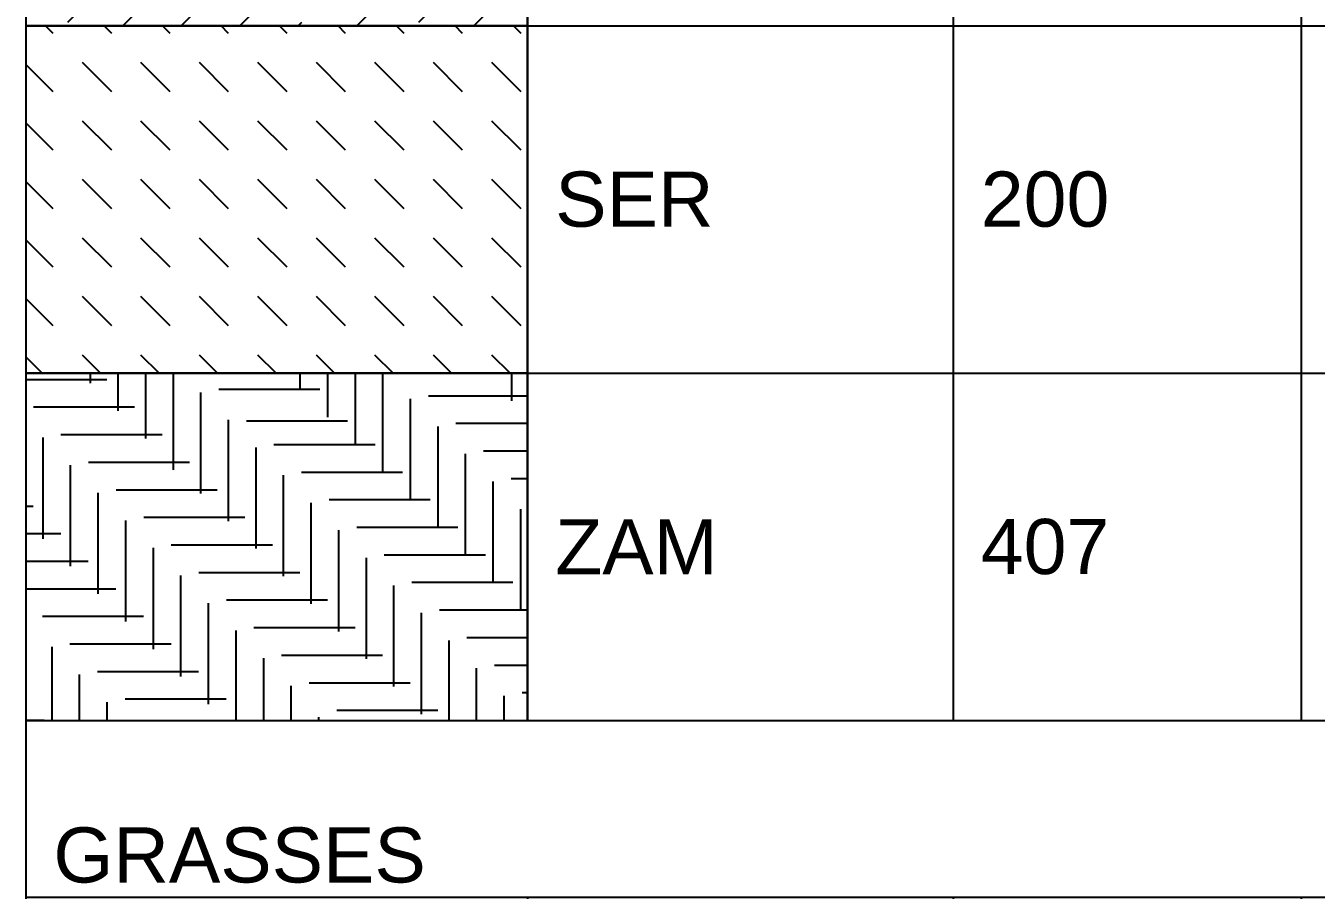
# Model space of a CAD drawing. Header units: feet. Extents: x 919634 to 928945, y 707022 to 708026.
# Drawn here: x 919633.8 to 919680.6, y 707199.1 to 707230.45 of the extents above; entities that cross this region are included whole.
import ezdxf

# ---------------------------------------------------------------- set-up
doc = ezdxf.new("R2010")
doc.units = ezdxf.units.FT
doc.header["$LTSCALE"] = 20
doc.header["$MEASUREMENT"] = 0
doc.layers.add('L-SCHD-TEXT-035M', color=7, linetype='Continuous')
doc.layers.add('LP-PATT-SHAR', color=4, linetype='Continuous')
doc.styles.add('SCHEDULE HEADER', font='arial.ttf')
doc.styles.add('SCHEDULE TEXT', font='arial.ttf')
doc.styles.add('SCHEDULE TITLE', font='arial.ttf')

# ---------------------------------------------------------------- blocks, each defined once
blk = doc.blocks.new('*T205')
at = {"layer": 'L-SCHD-TEXT-035M', "color": 0, "linetype": 'ByBlock', "lineweight": -2, "transparency": 16777216}
for p, q in [((0, 0), (178.8357435197817, 0)), ((0, 0), (0, -631.5378808549345)), ((178.8357435197817, 0), (178.8357435197817, -631.5378808549345)), ((0, -7.2), (178.8357435197817, -7.2)), ((18.2, -7.2), (18.2, -13.72432924056389)), ((33.63656207366985, -7.2), (33.63656207366985, -13.72432924056389)), ((46.25593451568895, -7.2), (46.25593451568895, -13.72432924056389)), ((131.6774897680764, -7.2), (131.6774897680764, -13.72432924056389)), ((145.4019099590723, -7.2), (145.4019099590723, -13.72432924056389)), ((0, -13.72432924056389), (178.8357435197817, -13.72432924056389)), ((0, -20.12587539790814), (178.8357435197817, -20.12587539790814)), ((18.2, -20.12587539790814), (18.2, -214.2258753979081)), ((33.63656207366985, -20.12587539790814), (33.63656207366985, -214.2258753979081)), ((46.25593451568895, -20.12587539790814), (46.25593451568895, -214.2258753979081)), ((131.6774897680764, -20.12587539790814), (131.6774897680764, -214.2258753979081)), ((145.4019099590723, -20.12587539790814), (145.4019099590723, -214.2258753979081)), ((0, -39.02587539790814), (178.8357435197817, -39.02587539790814)), ((0, -56.62587539790814), (178.8357435197817, -56.62587539790814)), ((0, -74.22587539790814), (178.8357435197817, -74.22587539790814)), ((0, -93.12587539790815), (178.8357435197817, -93.12587539790815)), ((0, -109.2258753979081), (178.8357435197817, -109.2258753979081)), ((0, -125.3258753979081), (178.8357435197817, -125.3258753979081)), ((0, -144.2258753979081), (178.8357435197817, -144.2258753979081)), ((0, -160.3258753979081), (178.8357435197817, -160.3258753979081)), ((0, -179.2258753979081), (178.8357435197817, -179.2258753979081)), ((0, -195.3258753979081), (178.8357435197817, -195.3258753979081)), ((0, -214.2258753979081), (178.8357435197817, -214.2258753979081)), ((0, -220.6274215552524), (178.8357435197817, -220.6274215552524)), ((18.2, -220.6274215552524), (18.2, -271.9274215552524)), ((33.63656207366985, -220.6274215552524), (33.63656207366985, -271.9274215552524)), ((46.25593451568895, -220.6274215552524), (46.25593451568895, -271.9274215552524)), ((131.6774897680764, -220.6274215552524), (131.6774897680764, -271.9274215552524)), ((145.4019099590723, -220.6274215552524), (145.4019099590723, -271.9274215552524)), ((0, -238.2274215552524), (178.8357435197817, -238.2274215552524)), ((0, -255.8274215552524), (178.8357435197817, -255.8274215552524)), ((0, -271.9274215552524), (178.8357435197817, -271.9274215552524)), ((0, -278.3289677125966), (178.8357435197817, -278.3289677125966)), ((18.2, -278.3289677125966), (18.2, -316.1289677125967)), ((33.63656207366985, -278.3289677125966), (33.63656207366985, -316.1289677125967)), ((46.25593451568895, -278.3289677125966), (46.25593451568895, -316.1289677125967)), ((131.6774897680764, -278.3289677125966), (131.6774897680764, -316.1289677125967)), ((145.4019099590723, -278.3289677125966), (145.4019099590723, -316.1289677125967)), ((0, -290.9289677125967), (178.8357435197817, -290.9289677125967)), ((0, -303.5289677125967), (178.8357435197817, -303.5289677125967)), ((0, -316.1289677125967), (178.8357435197817, -316.1289677125967)), ((0, -322.5305138699409), (178.8357435197817, -322.5305138699409)), ((18.2, -322.5305138699409), (18.2, -448.5305138699412)), ((33.63656207366985, -322.5305138699409), (33.63656207366985, -448.5305138699412)), ((46.25593451568895, -322.5305138699409), (46.25593451568895, -448.5305138699412)), ((131.6774897680764, -322.5305138699409), (131.6774897680764, -448.5305138699412)), ((145.4019099590723, -322.5305138699409), (145.4019099590723, -448.5305138699412)), ((0, -335.130513869941), (178.8357435197817, -335.130513869941)), ((0, -347.730513869941), (178.8357435197817, -347.730513869941)), ((0, -360.330513869941), (178.8357435197817, -360.330513869941)), ((0, -372.930513869941), (178.8357435197817, -372.930513869941)), ((0, -385.530513869941), (178.8357435197817, -385.530513869941)), ((0, -398.1305138699411), (178.8357435197817, -398.1305138699411)), ((0, -410.7305138699411), (178.8357435197817, -410.7305138699411)), ((0, -423.3305138699411), (178.8357435197817, -423.3305138699411)), ((0, -435.9305138699411), (178.8357435197817, -435.9305138699411)), ((0, -448.5305138699412), (178.8357435197817, -448.5305138699412)), ((0, -454.9320600272854), (178.8357435197817, -454.9320600272854)), ((18.2, -454.9320600272854), (18.2, -505.3320600272855)), ((33.63656207366985, -454.9320600272854), (33.63656207366985, -505.3320600272855)), ((46.25593451568895, -454.9320600272854), (46.25593451568895, -505.3320600272855)), ((131.6774897680764, -454.9320600272854), (131.6774897680764, -505.3320600272855)), ((145.4019099590723, -454.9320600272854), (145.4019099590723, -505.3320600272855)), ((0, -467.5320600272854), (178.8357435197817, -467.5320600272854)), ((0, -480.1320600272854), (178.8357435197817, -480.1320600272854)), ((0, -492.7320600272855), (178.8357435197817, -492.7320600272855)), ((0, -505.3320600272855), (178.8357435197817, -505.3320600272855)), ((0, -511.73497044111), (178.8357435197817, -511.73497044111)), ((18.2, -511.73497044111), (18.2, -599.9349704411101)), ((33.63656207366985, -511.73497044111), (33.63656207366985, -599.9349704411101)), ((46.25593451568895, -511.73497044111), (46.25593451568895, -599.9349704411101)), ((131.6774897680764, -511.73497044111), (131.6774897680764, -599.9349704411101)), ((145.4019099590723, -511.73497044111), (145.4019099590723, -599.9349704411101)), ((0, -524.3349704411099), (178.8357435197817, -524.3349704411099)), ((0, -536.93497044111), (178.8357435197817, -536.93497044111)), ((0, -549.53497044111), (178.8357435197817, -549.53497044111)), ((0, -562.13497044111), (178.8357435197817, -562.13497044111)), ((0, -574.73497044111), (178.8357435197817, -574.73497044111)), ((0, -587.33497044111), (178.8357435197817, -587.33497044111)), ((0, -599.9349704411101), (178.8357435197817, -599.9349704411101)), ((0, -606.3378808549345), (178.8357435197817, -606.3378808549345)), ((18.2, -606.3378808549345), (18.2, -631.5378808549345)), ((33.63656207366985, -606.3378808549345), (33.63656207366985, -631.5378808549345)), ((46.25593451568895, -606.3378808549345), (46.25593451568895, -631.5378808549345)), ((131.6774897680764, -606.3378808549345), (131.6774897680764, -631.5378808549345)), ((145.4019099590723, -606.3378808549345), (145.4019099590723, -631.5378808549345)), ((0, -618.9378808549345), (178.8357435197817, -618.9378808549345)), ((0, -631.5378808549345), (178.8357435197817, -631.5378808549345))]:
    blk.add_line(p, q, dxfattribs=at)
at = {"layer": 'L-SCHD-TEXT-035M', "color": 0, "transparency": 16777216, "char_height": 2}
for s, insert, width, attachment_point, style in [('^JQTY', (34.63656207366985, -13.22432924056389), 10.6193724420191, 7, 'SCHEDULE HEADER'), ('^JSYMBOL', (1, -13.22432924056389), 16.2, 7, 'SCHEDULE HEADER'), ('^JCODE', (19.2, -13.22432924056389), 13.43656207366985, 7, 'SCHEDULE HEADER'), ('^JBOTANICAL / COMMON NAME', (47.25593451568893, -13.22432924056389), 83.42155525238745, 7, 'SCHEDULE HEADER'), ('^JNATIVE', (132.6774897680764, -13.22432924056389), 11.72442019099591, 7, 'SCHEDULE HEADER'), ('^JDROUGHT TOLERANT', (146.4019099590723, -13.22432924056389), 31.43383356070942, 7, 'SCHEDULE HEADER'), ('^JTREES', (1, -19.62587539790814), 176.8357435197817, 7, 'SCHEDULE HEADER'), ('Bursera simaruba / Gumbo Limbo^JMin. 12` Ht. x 5` Spr. 2" Cal., 6\' c.t., Single Straight Trunk, Full Canopy (CATEGORY 1 TREE)', (47.25593451568894, -29.57587539790814), 83.42155525238745, 4, 'SCHEDULE TEXT'), ('30', (34.63656207366985, -29.57587539790814), 10.6193724420191, 4, 'SCHEDULE TEXT'), ('BU', (19.2, -29.57587539790814), 13.43656207366985, 4, 'SCHEDULE TEXT'), ('Yes', (132.6774897680764, -29.57587539790814), 11.72442019099591, 4, 'SCHEDULE TEXT'), ('Yes', (146.4019099590723, -29.57587539790814), 31.43383356070942, 4, 'SCHEDULE TEXT'), ('Clusia rosea / Pitch Apple^JMin. 10` Ht. x 4` Spr. 2" Cal. 5\' c.t. Single Straight Trunk, Full Canopy (CATEGORY 2 TREE)', (47.25593451568894, -47.82587539790813), 83.42155525238745, 4, 'SCHEDULE TEXT'), ('CR', (19.2, -47.82587539790813), 13.43656207366985, 4, 'SCHEDULE TEXT'), ('13', (34.63656207366985, -47.82587539790813), 10.6193724420191, 4, 'SCHEDULE TEXT'), ('Yes', (132.6774897680764, -47.82587539790813), 11.72442019099591, 4, 'SCHEDULE TEXT'), ('Yes', (146.4019099590723, -47.82587539790813), 31.43383356070942, 4, 'SCHEDULE TEXT'), ('Coccoloba diversifolia / Pigeon Plum^JMin. 10` Ht. x 4` Spr., 2" Cal., 5\' c.t., Single Straight Trunk, Full Canopy (CATEGORY 2 TREE)', (47.25593451568894, -65.42587539790814), 83.42155525238745, 4, 'SCHEDULE TEXT'), ('CO', (19.2, -65.42587539790814), 13.43656207366985, 4, 'SCHEDULE TEXT'), ('10', (34.63656207366985, -65.42587539790814), 10.6193724420191, 4, 'SCHEDULE TEXT'), ('Yes', (132.6774897680764, -65.42587539790814), 11.72442019099591, 4, 'SCHEDULE TEXT'), ('Yes', (146.4019099590723, -65.42587539790814), 31.43383356070942, 4, 'SCHEDULE TEXT'), ('Conocarpus erectus / Green Buttonwood^JMin. 12` Ht. x 5` Spr., 2.5" Cal., 6\' c.t., Single Straight Trunk, Full Canopy (CATEGORY 1 TREE)', (47.25593451568894, -83.67587539790814), 83.42155525238745, 4, 'SCHEDULE TEXT'), ('CE', (19.2, -83.67587539790814), 13.43656207366985, 4, 'SCHEDULE TEXT'), ('41', (34.63656207366985, -83.67587539790814), 10.6193724420191, 4, 'SCHEDULE TEXT'), ('Yes', (132.6774897680764, -83.67587539790814), 11.72442019099591, 4, 'SCHEDULE TEXT'), ('Yes', (146.4019099590723, -83.67587539790814), 31.43383356070942, 4, 'SCHEDULE TEXT'), ('Conocarpus erectus sericeus / Silver Buttonwood^JMin. 10` Ht. x 4` Spr., 1.5" Cal., 5\' c.t., Single Straight Trunk, Full Canopy (CATEGORY 3 TREE)', (47.25593451568894, -101.1758753979081), 83.42155525238745, 4, 'SCHEDULE TEXT'), ('CS', (19.2, -101.1758753979081), 13.43656207366985, 4, 'SCHEDULE TEXT'), ('40', (34.63656207366985, -101.1758753979081), 10.6193724420191, 4, 'SCHEDULE TEXT'), ('Yes', (132.6774897680764, -101.1758753979081), 11.72442019099591, 4, 'SCHEDULE TEXT'), ('Yes', (146.4019099590723, -101.1758753979081), 31.43383356070942, 4, 'SCHEDULE TEXT'), ('Cordia sebestena / Orange Geiger Tree^JMin. 10` Ht. x 4` Spr. 2" Cal. Min. 5\' c.t., Single Straight Trunk, Full Canopy (CATEGORY 2 TREE)', (47.25593451568894, -117.2758753979081), 83.42155525238745, 4, 'SCHEDULE TEXT'), ('CG', (19.2, -117.2758753979081), 13.43656207366985, 4, 'SCHEDULE TEXT'), ('10', (34.63656207366985, -117.2758753979081), 10.6193724420191, 4, 'SCHEDULE TEXT'), ('Yes', (132.6774897680764, -117.2758753979081), 11.72442019099591, 4, 'SCHEDULE TEXT'), ('Yes', (146.4019099590723, -117.2758753979081), 31.43383356070942, 4, 'SCHEDULE TEXT'), ('Delonix regia / Royal Poinciana^JMin. 18` Ht. x 10` Spr., 6" Cal., Single Straight leader, Full Canopy (CATEGORY 1 TREE)', (47.25593451568894, -134.7758753979081), 83.42155525238745, 4, 'SCHEDULE TEXT'), ('DR', (19.2, -134.7758753979081), 13.43656207366985, 4, 'SCHEDULE TEXT'), ('7', (34.63656207366985, -134.7758753979081), 10.6193724420191, 4, 'SCHEDULE TEXT'), ('No', (132.6774897680764, -134.7758753979081), 11.72442019099591, 4, 'SCHEDULE TEXT'), ('Yes', (146.4019099590723, -134.7758753979081), 31.43383356070942, 4, 'SCHEDULE TEXT'), ('Elaeocarpus decipiens / Japanese Blueberry Tree^JMin. 10` Ht. x 4` Spr., 2" cal., 5` c.t., Full dense canopy (CATEGORY 2 TREE)', (47.25593451568894, -152.2758753979081), 83.42155525238745, 4, 'SCHEDULE TEXT'), ('ED', (19.2, -152.2758753979081), 13.43656207366985, 4, 'SCHEDULE TEXT'), ('23', (34.63656207366985, -152.2758753979081), 10.6193724420191, 4, 'SCHEDULE TEXT'), ('No', (132.6774897680764, -152.2758753979081), 11.72442019099591, 4, 'SCHEDULE TEXT'), ('Yes', (146.4019099590723, -152.2758753979081), 31.43383356070942, 4, 'SCHEDULE TEXT'), ('Lagerstroemia speciosa / Queen\'s Crape Myrtle^JMin. 12\' ht., 5\' spr., 2" cal. 6\' c.t., full canopy (CATEGORY 1 TREE)', (47.25593451568894, -169.7758753979081), 83.42155525238745, 4, 'SCHEDULE TEXT'), ('LS', (19.2, -169.7758753979081), 13.43656207366985, 4, 'SCHEDULE TEXT'), ('26', (34.63656207366985, -169.7758753979081), 10.6193724420191, 4, 'SCHEDULE TEXT'), ('No', (132.6774897680764, -169.7758753979081), 11.72442019099591, 4, 'SCHEDULE TEXT'), ('Yes', (146.4019099590723, -169.7758753979081), 31.43383356070942, 4, 'SCHEDULE TEXT'), ('Ligustrum japonicum / Japanese Privet^JMin. 8` Ht. x 4` Spr. 1.5" Cal., Multi-Trunk, Full Canopy (CATEGORY 3 TREE)', (47.25593451568894, -187.2758753979081), 83.42155525238745, 4, 'SCHEDULE TEXT'), ('LJ', (19.2, -187.2758753979081), 13.43656207366985, 4, 'SCHEDULE TEXT'), ('16', (34.63656207366985, -187.2758753979081), 10.6193724420191, 4, 'SCHEDULE TEXT'), ('No', (132.6774897680764, -187.2758753979081), 11.72442019099591, 4, 'SCHEDULE TEXT'), ('Yes', (146.4019099590723, -187.2758753979081), 31.43383356070942, 4, 'SCHEDULE TEXT'), ("Quercus virginiana / Live Oak^JMin. 12` Ht. x 5` Spr., 2` Cal., 6' c.t., Straight trunk, Full Canopy (CATEGORY 1 TREE)", (47.25593451568894, -204.7758753979081), 83.42155525238745, 4, 'SCHEDULE TEXT'), ('QV', (19.2, -204.7758753979081), 13.43656207366985, 4, 'SCHEDULE TEXT'), ('56', (34.63656207366985, -204.7758753979081), 10.6193724420191, 4, 'SCHEDULE TEXT'), ('Yes', (132.6774897680764, -204.7758753979081), 11.72442019099591, 4, 'SCHEDULE TEXT'), ('Yes', (146.4019099590723, -204.7758753979081), 31.43383356070942, 4, 'SCHEDULE TEXT'), ('^JPALM TREES', (1, -220.1274215552524), 176.8357435197817, 7, 'SCHEDULE HEADER'), ('Ptychosperma elegans / Alexander palm^J10` Ct, Full canopy, single straight trunk, matched (CATEGORY 4 TREE)', (47.25593451568894, -229.4274215552524), 83.42155525238745, 4, 'SCHEDULE TEXT'), ('PE', (19.2, -229.4274215552524), 13.43656207366985, 4, 'SCHEDULE TEXT'), ('12', (34.63656207366985, -229.4274215552524), 10.6193724420191, 4, 'SCHEDULE TEXT'), ('No', (132.6774897680764, -229.4274215552524), 11.72442019099591, 4, 'SCHEDULE TEXT'), ('Yes', (146.4019099590723, -229.4274215552524), 31.43383356070942, 4, 'SCHEDULE TEXT'), ('Roystonea elata / Florida Royal Palm^JMin. 8` GW, 16` OA Ht., Heavy Straight Trunk, No Scars, Full Crown (CATEGORY 4 TREE)', (47.25593451568894, -247.0274215552524), 83.42155525238745, 4, 'SCHEDULE TEXT'), ('RE', (19.2, -247.0274215552524), 13.43656207366985, 4, 'SCHEDULE TEXT'), ('13', (34.63656207366985, -247.0274215552524), 10.6193724420191, 4, 'SCHEDULE TEXT'), ('Yes', (132.6774897680764, -247.0274215552524), 11.72442019099591, 4, 'SCHEDULE TEXT'), ('Yes', (146.4019099590723, -247.0274215552524), 31.43383356070942, 4, 'SCHEDULE TEXT'), ('Sabal palmetto / Cabbage Palmetto^JVarying Heights, 12`-16` CT, Slick Straight Trunk (CATEGORY 4 TREE)', (47.25593451568894, -263.8774215552524), 83.42155525238745, 4, 'SCHEDULE TEXT'), ('SP', (19.2, -263.8774215552524), 13.43656207366985, 4, 'SCHEDULE TEXT'), ('87', (34.63656207366985, -263.8774215552524), 10.6193724420191, 4, 'SCHEDULE TEXT'), ('Yes', (132.6774897680764, -263.8774215552524), 11.72442019099591, 4, 'SCHEDULE TEXT'), ('Yes', (146.4019099590723, -263.8774215552524), 31.43383356070942, 4, 'SCHEDULE TEXT'), ('^JSHRUBS', (1, -277.8289677125966), 176.8357435197817, 7, 'SCHEDULE HEADER'), ('Cordyline fruticosa `Red Sister` / Red Sister Ti Plant^J3 PPP, Min. 24" Ht. x 18" Spr., Full to Base and Dense', (47.25593451568894, -284.6289677125966), 83.42155525238745, 4, 'SCHEDULE TEXT'), ('COR', (19.2, -284.6289677125966), 13.43656207366985, 4, 'SCHEDULE TEXT'), ('33', (34.63656207366985, -284.6289677125966), 10.6193724420191, 4, 'SCHEDULE TEXT'), ('No', (132.6774897680764, -284.6289677125966), 11.72442019099591, 4, 'SCHEDULE TEXT'), ('Yes', (146.4019099590723, -284.6289677125966), 31.43383356070942, 4, 'SCHEDULE TEXT'), ('Crinum augustum `Queen Emma` / `Queen Emma` Crinum^J1 PPP, Min. 3` Ht. x 3` Spr., Disease Free, Specimen', (47.25593451568894, -297.2289677125967), 83.42155525238745, 4, 'SCHEDULE TEXT'), ('CRI', (19.2, -297.2289677125967), 13.43656207366985, 4, 'SCHEDULE TEXT'), ('25', (34.63656207366985, -297.2289677125967), 10.6193724420191, 4, 'SCHEDULE TEXT'), ('No', (132.6774897680764, -297.2289677125967), 11.72442019099591, 4, 'SCHEDULE TEXT'), ('Yes', (146.4019099590723, -297.2289677125967), 31.43383356070942, 4, 'SCHEDULE TEXT'), ('Podocarpus macrophyllus `pringles` / Dwarf Podocarpus^J18" Ht. x 18" Spr. 18" O.C. Full and Dense Shrub, Full to Base', (47.25593451568894, -309.8289677125967), 83.42155525238745, 4, 'SCHEDULE TEXT'), ('POM', (19.2, -309.8289677125967), 13.43656207366985, 4, 'SCHEDULE TEXT'), ('1,031', (34.63656207366985, -309.8289677125967), 10.6193724420191, 4, 'SCHEDULE TEXT'), ('No', (132.6774897680764, -309.8289677125967), 11.72442019099591, 4, 'SCHEDULE TEXT'), ('Yes', (146.4019099590723, -309.8289677125967), 31.43383356070942, 4, 'SCHEDULE TEXT'), ('^JSHRUB AREAS', (1, -322.0305138699409), 176.8357435197817, 7, 'SCHEDULE HEADER'), ('Callicarpa americana / American Beautyberry^JMin. 18" ht.  x 18" spr., 24" o.c., full and dense', (47.25593451568894, -328.8305138699409), 83.42155525238745, 4, 'SCHEDULE TEXT'), ('CAA', (19.2, -328.8305138699409), 13.43656207366985, 4, 'SCHEDULE TEXT'), ('359', (34.63656207366985, -328.8305138699409), 10.6193724420191, 4, 'SCHEDULE TEXT'), ('Yes', (132.6774897680764, -328.8305138699409), 11.72442019099591, 4, 'SCHEDULE TEXT'), ('Yes', (146.4019099590723, -328.8305138699409), 31.43383356070942, 4, 'SCHEDULE TEXT'), ('Chrysobalanus icaco `Red Tip` / Red Tip Cocoplum^JMin. 24" HT. x 24" Sprd., Full to Base and Dense, 24" O.C.', (47.25593451568894, -341.430513869941), 83.42155525238745, 4, 'SCHEDULE TEXT'), ('CHR', (19.2, -341.430513869941), 13.43656207366985, 4, 'SCHEDULE TEXT'), ('769', (34.63656207366985, -341.430513869941), 10.6193724420191, 4, 'SCHEDULE TEXT'), ('Yes', (132.6774897680764, -341.430513869941), 11.72442019099591, 4, 'SCHEDULE TEXT'), ('Yes', (146.4019099590723, -341.430513869941), 31.43383356070942, 4, 'SCHEDULE TEXT'), ('Clusia Guttifera / Small leaf clusia^JMin. 36" Ht. x 30" Spr, Full to Base and Dense, 30" o.c.', (47.25593451568894, -354.030513869941), 83.42155525238745, 4, 'SCHEDULE TEXT'), ('CLD3', (19.2, -354.030513869941), 13.43656207366985, 4, 'SCHEDULE TEXT'), ('95', (34.63656207366985, -354.030513869941), 10.6193724420191, 4, 'SCHEDULE TEXT'), ('No', (132.6774897680764, -354.030513869941), 11.72442019099591, 4, 'SCHEDULE TEXT'), ('Yes', (146.4019099590723, -354.030513869941), 31.43383356070942, 4, 'SCHEDULE TEXT'), ('Conocarpus erectus sericeus / Silver Buttonwood^JMin. 24" Ht. x 24" Spr., Bush Form, Full to Base and Dense, 24" O.C.', (47.25593451568894, -366.630513869941), 83.42155525238745, 4, 'SCHEDULE TEXT'), ('CES', (19.2, -366.630513869941), 13.43656207366985, 4, 'SCHEDULE TEXT'), ('531', (34.63656207366985, -366.630513869941), 10.6193724420191, 4, 'SCHEDULE TEXT'), ('Yes', (132.6774897680764, -366.630513869941), 11.72442019099591, 4, 'SCHEDULE TEXT'), ('Yes', (146.4019099590723, -366.630513869941), 31.43383356070942, 4, 'SCHEDULE TEXT'), ('Hamelia patens \'Calusa\' / Dwarf Firebush^JMin., 18" HT. x 18" Spr., Full to Base and Dense, 24" O.C.', (47.25593451568894, -379.230513869941), 83.42155525238745, 4, 'SCHEDULE TEXT'), ('1,054', (34.63656207366985, -379.230513869941), 10.6193724420191, 4, 'SCHEDULE TEXT'), ('HAM', (19.2, -379.230513869941), 13.43656207366985, 4, 'SCHEDULE TEXT'), ('Yes', (132.6774897680764, -379.230513869941), 11.72442019099591, 4, 'SCHEDULE TEXT'), ('Yes', (146.4019099590723, -379.230513869941), 31.43383356070942, 4, 'SCHEDULE TEXT'), ('Philodendron\'Xanadu\' / Dwarf Philodendron^JMIN. 16" X 18" SPR.. 18" O.C.', (47.25593451568894, -391.8305138699411), 83.42155525238745, 4, 'SCHEDULE TEXT'), ('PHI', (19.2, -391.8305138699411), 13.43656207366985, 4, 'SCHEDULE TEXT'), ('338', (34.63656207366985, -391.8305138699411), 10.6193724420191, 4, 'SCHEDULE TEXT'), ('No', (132.6774897680764, -391.8305138699411), 11.72442019099591, 4, 'SCHEDULE TEXT'), ('Yes', (146.4019099590723, -391.8305138699411), 31.43383356070942, 4, 'SCHEDULE TEXT'), ('Podocarpus macrophyllus / Podocarpus^JMin. 48" Ht. x 18" Spr., Full to Base and Densee, 18" O.C. ', (47.25593451568894, -404.4305138699411), 83.42155525238745, 4, 'SCHEDULE TEXT'), ('POD', (19.2, -404.4305138699411), 13.43656207366985, 4, 'SCHEDULE TEXT'), ('488', (34.63656207366985, -404.4305138699411), 10.6193724420191, 4, 'SCHEDULE TEXT'), ('No', (132.6774897680764, -404.4305138699411), 11.72442019099591, 4, 'SCHEDULE TEXT'), ('Yes', (146.4019099590723, -404.4305138699411), 31.43383356070942, 4, 'SCHEDULE TEXT'), ('Psychotria nervosa \'Little Psycho\' / Dwarf Wild Coffee^JMin. 18" Ht. x 18" Spr. 18" O.C. Full and Dense Shrub, Full to Edge of Pot', (47.25593451568894, -417.0305138699411), 83.42155525238745, 4, 'SCHEDULE TEXT'), ('PSY', (19.2, -417.0305138699411), 13.43656207366985, 4, 'SCHEDULE TEXT'), ('1,440', (34.63656207366985, -417.0305138699411), 10.6193724420191, 4, 'SCHEDULE TEXT'), ('Yes', (132.6774897680764, -417.0305138699411), 11.72442019099591, 4, 'SCHEDULE TEXT'), ('Yes', (146.4019099590723, -417.0305138699411), 31.43383356070942, 4, 'SCHEDULE TEXT'), ('Serenoa repens / Saw Palmetto^JMin. 36" Ht. x 30" Spr. 30" O.C. Full and Dense Shrub, Full to Edge of Pot', (47.25593451568894, -429.6305138699411), 83.42155525238745, 4, 'SCHEDULE TEXT'), ('SER', (19.2, -429.6305138699411), 13.43656207366985, 4, 'SCHEDULE TEXT'), ('200', (34.63656207366985, -429.6305138699411), 10.6193724420191, 4, 'SCHEDULE TEXT'), ('Yes', (132.6774897680764, -429.6305138699411), 11.72442019099591, 4, 'SCHEDULE TEXT'), ('Yes', (146.4019099590723, -429.6305138699411), 31.43383356070942, 4, 'SCHEDULE TEXT'), ('Zamia pumila / Coontie^JMin. 18" Ht. x 18" Spr., Full and Dense, No Spots, 24" O.C., ', (47.25593451568894, -442.2305138699411), 83.42155525238745, 4, 'SCHEDULE TEXT'), ('ZAM', (19.2, -442.2305138699411), 13.43656207366985, 4, 'SCHEDULE TEXT'), ('407', (34.63656207366985, -442.2305138699411), 10.6193724420191, 4, 'SCHEDULE TEXT'), ('Yes', (132.6774897680764, -442.2305138699411), 11.72442019099591, 4, 'SCHEDULE TEXT'), ('Yes', (146.4019099590723, -442.2305138699411), 31.43383356070942, 4, 'SCHEDULE TEXT'), ('^JGRASSES', (1, -454.4320600272854), 176.8357435197817, 7, 'SCHEDULE HEADER'), ('Hymenocallis latifolia / Spider Lily^JMin. 18" Ht. x 18" Spr., Fully Rooted and Dense, 18" O.C., ', (47.25593451568894, -461.2320600272854), 83.42155525238745, 4, 'SCHEDULE TEXT'), ('HYM', (19.2, -461.2320600272854), 13.43656207366985, 4, 'SCHEDULE TEXT'), ('952', (34.63656207366985, -461.2320600272854), 10.6193724420191, 4, 'SCHEDULE TEXT'), ('Yes', (132.6774897680764, -461.2320600272854), 11.72442019099591, 4, 'SCHEDULE TEXT'), ('Yes', (146.4019099590723, -461.2320600272854), 31.43383356070942, 4, 'SCHEDULE TEXT'), ('Muhlenbergia capillaris / Pink Muhly Grass^JMin. 18" HT. x 18" Sprd., Fully Rooted and Dense, 24" O.C.', (47.25593451568894, -473.8320600272854), 83.42155525238745, 4, 'SCHEDULE TEXT'), ('MUH', (19.2, -473.8320600272854), 13.43656207366985, 4, 'SCHEDULE TEXT'), ('736', (34.63656207366985, -473.8320600272854), 10.6193724420191, 4, 'SCHEDULE TEXT'), ('Yes', (132.6774897680764, -473.8320600272854), 11.72442019099591, 4, 'SCHEDULE TEXT'), ('Yes', (146.4019099590723, -473.8320600272854), 31.43383356070942, 4, 'SCHEDULE TEXT'), ('Tripsacum dactyloides / Fakahatchee Grass^JMin. 36" ht. x 24" spr, 30" o.c.', (47.25593451568894, -486.4320600272854), 83.42155525238745, 4, 'SCHEDULE TEXT'), ('FAK', (19.2, -486.4320600272854), 13.43656207366985, 4, 'SCHEDULE TEXT'), ('426', (34.63656207366985, -486.4320600272854), 10.6193724420191, 4, 'SCHEDULE TEXT'), ('Yes', (132.6774897680764, -486.4320600272854), 11.72442019099591, 4, 'SCHEDULE TEXT'), ('Yes', (146.4019099590723, -486.4320600272854), 31.43383356070942, 4, 'SCHEDULE TEXT'), ('Tripsacum floridanum / Dwarf Fakahatchee Grass^JMin. 18"  HT. x 18" Sprd., Fully Rooted and Dense, 24" O.C.', (47.25593451568894, -499.0320600272855), 83.42155525238745, 4, 'SCHEDULE TEXT'), ('TRF', (19.2, -499.0320600272855), 13.43656207366985, 4, 'SCHEDULE TEXT'), ('737', (34.63656207366985, -499.0320600272855), 10.6193724420191, 4, 'SCHEDULE TEXT'), ('Yes', (132.6774897680764, -499.0320600272855), 11.72442019099591, 4, 'SCHEDULE TEXT'), ('Yes', (146.4019099590723, -499.0320600272855), 31.43383356070942, 4, 'SCHEDULE TEXT'), ('^JGROUND COVERS', (1, -511.23497044111), 176.8357435197817, 7, 'SCHEDULE HEADER'), ('Ficus microcarpa `Green Island` / Green Island Ficus^JMin. 12" Ht. x 12" Sprd., Fully Rooted and Dense, 12" O.C.', (47.25593451568894, -518.0349704411099), 83.42155525238745, 4, 'SCHEDULE TEXT'), ('FIC', (19.2, -518.0349704411099), 13.43656207366985, 4, 'SCHEDULE TEXT'), ('1,131', (34.63656207366985, -518.0349704411099), 10.6193724420191, 4, 'SCHEDULE TEXT'), ('No', (132.6774897680764, -518.0349704411099), 11.72442019099591, 4, 'SCHEDULE TEXT'), ('Yes', (146.4019099590723, -518.0349704411099), 31.43383356070942, 4, 'SCHEDULE TEXT'), ('Glandularia maritima / Beach Verbena^JMin. 8" HT. x 8" Sprd., Full and Dense, 12" O.C.', (47.25593451568894, -530.63497044111), 83.42155525238745, 4, 'SCHEDULE TEXT'), ('GLA', (19.2, -530.63497044111), 13.43656207366985, 4, 'SCHEDULE TEXT'), ('2,345', (34.63656207366985, -530.63497044111), 10.6193724420191, 4, 'SCHEDULE TEXT'), ('Yes', (132.6774897680764, -530.63497044111), 11.72442019099591, 4, 'SCHEDULE TEXT'), ('Yes', (146.4019099590723, -530.63497044111), 31.43383356070942, 4, 'SCHEDULE TEXT'), ('Helianthus debilis / Dune Sunflower^JMin. 18" Ht. x 18" Sprd., 24" O.C., Full and Dense', (47.25593451568894, -543.2349704411099), 83.42155525238745, 4, 'SCHEDULE TEXT'), ('HEL', (19.2, -543.2349704411099), 13.43656207366985, 4, 'SCHEDULE TEXT'), ('15', (34.63656207366985, -543.2349704411099), 10.6193724420191, 4, 'SCHEDULE TEXT'), ('Yes', (132.6774897680764, -543.2349704411099), 11.72442019099591, 4, 'SCHEDULE TEXT'), ('Yes', (146.4019099590723, -543.2349704411099), 31.43383356070942, 4, 'SCHEDULE TEXT'), ('Ilex vomitoria `Nana` / Dwarf Yaupon^JMin. 12" Ht. x 12" Spr. 18" O.C. Full and Dense Shrub, Full to Edge of Pot', (47.25593451568894, -555.83497044111), 83.42155525238745, 4, 'SCHEDULE TEXT'), ('ILV', (19.2, -555.83497044111), 13.43656207366985, 4, 'SCHEDULE TEXT'), ('1,302', (34.63656207366985, -555.83497044111), 10.6193724420191, 4, 'SCHEDULE TEXT'), ('Yes', (132.6774897680764, -555.83497044111), 11.72442019099591, 4, 'SCHEDULE TEXT'), ('Yes', (146.4019099590723, -555.83497044111), 31.43383356070942, 4, 'SCHEDULE TEXT'), ('Juniperus chinensis `parsonii` / Parsoni juniper^JMin. 12" Ht.  x 18" Sprd., 24" O.C., Full and Dense', (47.25593451568894, -568.43497044111), 83.42155525238745, 4, 'SCHEDULE TEXT'), ('JUP', (19.2, -568.43497044111), 13.43656207366985, 4, 'SCHEDULE TEXT'), ('553', (34.63656207366985, -568.43497044111), 10.6193724420191, 4, 'SCHEDULE TEXT'), ('No', (132.6774897680764, -568.43497044111), 11.72442019099591, 4, 'SCHEDULE TEXT'), ('Yes', (146.4019099590723, -568.43497044111), 31.43383356070942, 4, 'SCHEDULE TEXT'), ('Salvia coccinea / Sage, Tropical Red^JMin. 12" ht. x 12" spr., full to base, 18" o.c.', (47.25593451568894, -581.0349704411101), 83.42155525238745, 4, 'SCHEDULE TEXT'), ('SAL', (19.2, -581.0349704411101), 13.43656207366985, 4, 'SCHEDULE TEXT'), ('775', (34.63656207366985, -581.0349704411101), 10.6193724420191, 4, 'SCHEDULE TEXT'), ('Yes', (132.6774897680764, -581.0349704411101), 11.72442019099591, 4, 'SCHEDULE TEXT'), ('Yes', (146.4019099590723, -581.0349704411101), 31.43383356070942, 4, 'SCHEDULE TEXT'), ('Trachelospermum asiaticum `Minima` / Minima Jasmine^JMin. 12" Ht. x 18" Spr., 18" O.C., Full to Edge of Pot', (47.25593451568894, -593.63497044111), 83.42155525238745, 4, 'SCHEDULE TEXT'), ('TRA', (19.2, -593.63497044111), 13.43656207366985, 4, 'SCHEDULE TEXT'), ('509', (34.63656207366985, -593.63497044111), 10.6193724420191, 4, 'SCHEDULE TEXT'), ('No', (132.6774897680764, -593.63497044111), 11.72442019099591, 4, 'SCHEDULE TEXT'), ('Yes', (146.4019099590723, -593.63497044111), 31.43383356070942, 4, 'SCHEDULE TEXT'), ('^JSOD AND MULCH', (1, -605.8378808549345), 176.8357435197817, 7, 'SCHEDULE HEADER'), ('Shredded Melaleuca / Mulch^JFree of Foreign Materials and Weeds, Minimum Depth After Settling Shall be 3"; Quantity to be Verified in the Field', (47.25593451568894, -612.6378808549346), 83.42155525238745, 4, 'SCHEDULE TEXT'), ('MULCH', (19.2, -612.6378808549346), 13.43656207366985, 4, 'SCHEDULE TEXT'), ('51 sf', (34.63656207366985, -612.6378808549346), 10.6193724420191, 4, 'SCHEDULE TEXT'), ('N/A', (132.6774897680764, -612.6378808549346), 11.72442019099591, 4, 'SCHEDULE TEXT'), ('N/A', (146.4019099590723, -612.6378808549346), 31.43383356070942, 4, 'SCHEDULE TEXT'), ('Stenotaphrum secundatum `Floritam` / Floritam St. Augustine Sod^JDisease Free, Laid Tightly w/ Staggered Joints, Rolled and Sanded to Level Lawn *Quantity to be Verified in the Field', (47.25593451568894, -625.2378808549345), 83.42155525238745, 4, 'SCHEDULE TEXT'), ('SOD', (19.2, -625.2378808549345), 13.43656207366985, 4, 'SCHEDULE TEXT'), ('69 sf', (34.63656207366985, -625.2378808549345), 10.6193724420191, 4, 'SCHEDULE TEXT'), ('N/A', (132.6774897680764, -625.2378808549345), 11.72442019099591, 4, 'SCHEDULE TEXT'), ('N/A', (146.4019099590723, -625.2378808549345), 31.43383356070942, 4, 'SCHEDULE TEXT')]:
    blk.add_mtext(s, dxfattribs=dict(at, insert=insert, width=width, attachment_point=attachment_point, style=style))
blk = doc.blocks.new('LAFX-PLANTSCHEDULE1')
at = {"layer": 'LP-PATT-SHAR'}
h = blk.add_hatch(dxfattribs=at)
h.set_pattern_fill('ANSI33', color=256, scale=12)
h.set_pattern_definition([(45, (0, -423.3305138698779), (-2.121320343559643, 2.121320343559643), []), (45, (2.121320339967497, -423.3305138698779), (-2.121320343559643, 2.121320343559643), [1.5, -0.75])])
h.paths.add_polyline_path([(0, -410.7305138699012), (0, -423.3305138698779), (18.19999999995343, -423.3305138698779), (18.19999999995343, -410.7305138699012)])
h = blk.add_hatch(dxfattribs=at)
h.set_pattern_fill('DASH', color=256, scale=12, angle=135)
h.set_pattern_definition([(135, (0, -435.930513869971), (-2.121320343559643, 2.220446049250313e-16), [1.5, -1.5])])
h.paths.add_polyline_path([(0, -423.3305138699943), (0, -435.930513869971), (18.19999999995343, -435.930513869971), (18.19999999995343, -423.3305138699943)])
h = blk.add_hatch(dxfattribs=at)
h.set_pattern_fill('LAFX-A220-HBDASH', color=256, scale=22, pattern_type=2)
h.set_pattern_definition([(0, (15.72472000005655, -456.7514738698956), (0, 22), [3.66674, -18.333333333326]), (0, (14.72459999995772, -455.7515738699585), (0, 22), [3.66674, -18.333333333326]), (0, (13.72470000002068, -454.7514538699761), (0, 22), [3.66674, -18.333333333326]), (0, (12.72458000003826, -453.7515538699226), (0, 22), [3.66674, -18.333333333326]), (0, (11.7246799999848, -452.7514338699402), (0, 22), [3.66674, -18.333333333326]), (0, (18.32490000000689, -451.9842938699294), (0, 22), [3.66674, -18.333333333326]), (0, (10.72456000000238, -451.7515338700032), (0, 22), [3.66674, -18.333333333326]), (0, (17.32499999995343, -450.9843938699923), (0, 22), [3.66674, -18.333333333326]), (0, (9.724659999948926, -450.7514138699044), (0, 22), [3.66674, -18.333333333326]), (0, (16.32487999997102, -449.9842958699446), (0, 22), [3.66674, -18.333333333326]), (0, (8.72453999996651, -449.7514698699815), (0, 22), [3.66674, -18.333333333326]), (0, (15.32498000003397, -448.9843078699196), (0, 22), [3.66674, -18.333333333326]), (0, (7.724640000029467, -448.7514818699565), (0, 22), [3.66674, -18.333333333326]), (0, (14.32486000005156, -447.9842978699598), (0, 22), [3.66674, -18.333333333326]), (0, (6.724739999976009, -447.7514718699967), (0, 22), [3.66674, -18.333333333326]), (0, (21.00009999994654, -447.3928498699097), (0, 22), [3.66674, -18.333333333326]), (0, (13.3249599999981, -446.9843098699348), (0, 22), [3.66674, -18.333333333326]), (0, (5.724619999993593, -446.7514618699206), (0, 22), [3.66674, -18.333333333326]), (0, (19.99997999996413, -446.3928618700011), (0, 22), [3.66674, -18.333333333326]), (0, (12.32484000001568, -445.9842338699382), (0, 22), [3.66674, -18.333333333326]), (0, (4.72472000005655, -445.7514738698956), (0, 22), [3.66674, -18.333333333326]), (0, (19.00008000002708, -445.392873869976), (0, 22), [3.66674, -18.333333333326]), (0, (11.32493999996223, -444.9843338700011), (0, 22), [3.66674, -18.333333333326]), (0, (3.724599999957718, -444.7515738699585), (0, 22), [3.66674, -18.333333333326]), (0, (17.99996000004467, -444.3927538699936), (0, 22), [3.66674, -18.333333333326]), (0, (10.32481999997981, -443.9842138699023), (0, 22), [3.66674, -18.333333333326]), (0, (2.724700000020675, -443.7514538699761), (0, 22), [3.66674, -18.333333333326]), (0, (17.00005999999121, -443.3928538699402), (0, 22), [3.66674, -18.333333333326]), (0, (9.324920000042766, -442.9843138699653), (0, 22), [3.66674, -18.333333333326]), (0, (1.724645999958739, -442.7515538699226), (0, 22), [3.66674, -18.333333333326]), (0, (15.99994000000879, -442.3929538700031), (0, 22), [3.66674, -18.333333333326]), (0, (8.325019999989308, -441.9841938699828), (0, 22), [3.66674, -18.333333333326]), (0, (0.7246359999990091, -441.7514338699402), (0, 22), [3.66674, -18.333333333326]), (0, (15.00003999995533, -441.3928338699043), (0, 22), [3.66674, -18.333333333326]), (0, (7.324900000006892, -440.9842938699294), (0, 22), [3.66674, -18.333333333326]), (0, (-0.2753520000260323, -440.7515338700032), (0, 22), [3.66674, -18.333333333326]), (0, (13.99991999997292, -440.3929338699672), (0, 22), [3.66674, -18.333333333326]), (0, (6.324999999953434, -439.9843938699923), (0, 22), [3.66674, -18.333333333326]), (0, (-1.275361999985762, -439.7514138699044), (0, 22), [3.66674, -18.333333333326]), (0, (13.00002000003587, -439.3928138699848), (0, 22), [3.66674, -18.333333333326]), (0, (5.324879999971017, -438.9842738698935), (0, 22), [3.66674, -18.333333333326]), (0, (-2.27546000003349, -438.7515138699673), (0, 22), [3.66674, -18.333333333326]), (0, (11.99990000005346, -438.3929138699314), (0, 22), [3.66674, -18.333333333326]), (0, (4.324980000033975, -437.9843738699565), (0, 22), [3.66674, -18.333333333326]), (0, (-3.275359999970533, -437.7513938699849), (0, 22), [3.66674, -18.333333333326]), (0, (11, -437.3927938699489), (0, 22), [3.66674, -18.333333333326]), (0, (3.324860000051558, -436.9842538699741), (0, 22), [3.66674, -18.333333333326]), (0, (-4.275260000023991, -436.7514938699314), (0, 22), [3.66674, -18.333333333326]), (0, (10.00009999994654, -436.3928938698955), (0, 22), [3.66674, -18.333333333326]), (0, (2.3249599999981, -435.9843538699206), (0, 22), [3.66674, -18.333333333326]), (0, (-5.275380000006407, -435.8890938699478), (0, 22), [3.66674, -18.333333333326]), (0, (8.999979999964125, -435.3927738699131), (0, 22), [3.66674, -18.333333333326]), (0, (1.324927999987267, -434.9842338699382), (0, 22), [3.66674, -18.333333333326]), (0, (8.000080000027083, -434.392873869976), (0, 22), [3.66674, -18.333333333326]), (0, (0.3249180000275373, -433.9843338700011), (0, 22), [3.66674, -18.333333333326]), (0, (6.999960000044666, -433.3927538699936), (0, 22), [3.66674, -18.333333333326]), (0, (-0.6750920000486076, -432.9842138699023), (0, 22), [3.66674, -18.333333333326]), (0, (6.000059999991208, -432.3928538699402), (0, 22), [3.66674, -18.333333333326]), (0, (-1.675079999957234, -431.9843138699653), (0, 22), [3.66674, -18.333333333326]), (0, (4.999940000008792, -431.3929538700031), (0, 22), [3.66674, -18.333333333326]), (0, (-2.674980000010692, -431.1219138699817), (0, 22), [3.66674, -18.333333333326]), (0, (4.000039999955334, -430.3928338699043), (0, 22), [3.66674, -18.333333333326]), (0, (2.999919999972917, -429.3929338699672), (0, 22), [3.66674, -18.333333333326]), (0, (1.999997999984771, -428.3928138699848), (0, 22), [3.66674, -18.333333333326]), (0, (1.00000999995973, -427.3929138699314), (0, 22), [3.66674, -18.333333333326]), (0, (0, -426.5305138699478), (0, 22), [3.66674, -18.333333333326]), (90, (21.41633999999613, -451.5304338699207), (-22, 1.347111479062089e-15), [3.66674, -18.333333333326]), (90, (20.41643999994267, -450.5305118699325), (-22, 1.347111479062089e-15), [3.66674, -18.333333333326]), (90, (19.41631999996025, -449.5305238699075), (-22, 1.347111479062089e-15), [3.66674, -18.333333333326]), (90, (18.74135999998543, -456.1220538699999), (-22, 1.347111479062089e-15), [3.66674, -18.333333333326]), (90, (18.41642000002321, -448.5305138699478), (-22, 1.347111479062089e-15), [3.66674, -18.333333333326]), (90, (17.74124000000302, -455.1219338699011), (-22, 1.347111479062089e-15), [3.66674, -18.333333333326]), (90, (17.41630000004079, -447.530503869988), (-22, 1.347111479062089e-15), [3.66674, -18.333333333326]), (90, (16.74133999994956, -454.1220338699641), (-22, 1.347111479062089e-15), [3.66674, -18.333333333326]), (90, (16.41639999998733, -446.530515869963), (-22, 1.347111479062089e-15), [3.66674, -18.333333333326]), (90, (16.14095999998972, -460.8892338699661), (-22, 1.347111479062089e-15), [3.66674, -18.333333333326]), (90, (15.74121999996714, -453.1219138699817), (-22, 1.347111479062089e-15), [3.66674, -18.333333333326]), (90, (15.41628000000492, -445.5305938699748), (-22, 1.347111479062089e-15), [3.66674, -18.333333333326]), (90, (15.14106000005268, -459.8891138699837), (-22, 1.347111479062089e-15), [3.66674, -18.333333333326]), (90, (14.7413200000301, -452.1220138699282), (-22, 1.347111479062089e-15), [3.66674, -18.333333333326]), (90, (14.41637999995146, -444.5304738699924), (-22, 1.347111479062089e-15), [3.66674, -18.333333333326]), (90, (14.14093999995384, -458.8892138699302), (-22, 1.347111479062089e-15), [3.66674, -18.333333333326]), (90, (13.74120000004768, -451.1218938699458), (-22, 1.347111479062089e-15), [3.66674, -18.333333333326]), (90, (13.41625999996904, -443.530573869939), (-22, 1.347111479062089e-15), [3.66674, -18.333333333326]), (90, (13.1410400000168, -457.8890938699478), (-22, 1.347111479062089e-15), [3.66674, -18.333333333326]), (90, (12.74129999999423, -450.1219498699065), (-22, 1.347111479062089e-15), [3.66674, -18.333333333326]), (90, (12.416360000032, -442.5304538699565), (-22, 1.347111479062089e-15), [3.66674, -18.333333333326]), (90, (12.14092000003438, -456.8891938698944), (-22, 1.347111479062089e-15), [3.66674, -18.333333333326]), (90, (11.74118000001181, -449.1219618699979), (-22, 1.347111479062089e-15), [3.66674, -18.333333333326]), (90, (11.41645999997854, -441.5305538699031), (-22, 1.347111479062089e-15), [3.66674, -18.333333333326]), (90, (11.14101999998093, -455.889073869912), (-22, 1.347111479062089e-15), [3.66674, -18.333333333326]), (90, (10.74127999995835, -448.1219518699218), (-22, 1.347111479062089e-15), [3.66674, -18.333333333326]), (90, (10.41633999999613, -440.5304338699207), (-22, 1.347111479062089e-15), [3.66674, -18.333333333326]), (90, (10.14089999999851, -454.8891738699749), (-22, 1.347111479062089e-15), [3.66674, -18.333333333326]), (90, (9.741380000021309, -447.1219638698967), (-22, 1.347111479062089e-15), [3.66674, -18.333333333326]), (90, (9.416439999942668, -439.5305338699836), (-22, 1.347111479062089e-15), [3.66674, -18.333333333326]), (90, (9.140999999945052, -453.8890538699925), (-22, 1.347111479062089e-15), [3.66674, -18.333333333326]), (90, (8.741260000038892, -446.121953869937), (-22, 1.347111479062089e-15), [3.66674, -18.333333333326]), (90, (8.416319999960251, -438.5304138700012), (-22, 1.347111479062089e-15), [3.66674, -18.333333333326]), (90, (8.14110000000801, -452.889153869939), (-22, 1.347111479062089e-15), [3.66674, -18.333333333326]), (90, (7.741359999985434, -445.1220538699999), (-22, 1.347111479062089e-15), [3.66674, -18.333333333326]), (90, (7.416420000023209, -437.5305138699478), (-22, 1.347111479062089e-15), [3.66674, -18.333333333326]), (90, (7.140980000025593, -451.8890338699566), (-22, 1.347111479062089e-15), [3.66674, -18.333333333326]), (90, (6.741240000003017, -444.1219338699011), (-22, 1.347111479062089e-15), [3.66674, -18.333333333326]), (90, (6.416300000040792, -436.5306138698943), (-22, 1.347111479062089e-15), [3.66674, -18.333333333326]), (90, (6.141079999972135, -450.8891338699032), (-22, 1.347111479062089e-15), [3.66674, -18.333333333326]), (90, (5.74133999994956, -443.1220338699641), (-22, 1.347111479062089e-15), [3.66674, -18.333333333326]), (90, (5.416399999987334, -435.5304938699119), (-22, 1.347111479062089e-15), [3.66674, -18.333333333326]), (90, (5.140959999989718, -449.8891238699434), (-22, 1.347111479062089e-15), [3.66674, -18.333333333326]), (90, (4.741219999967143, -442.1219138699817), (-22, 1.347111479062089e-15), [3.66674, -18.333333333326]), (90, (4.416280000004917, -434.5305938699748), (-22, 1.347111479062089e-15), [3.66674, -18.333333333326]), (90, (4.141060000052676, -448.8891358699184), (-22, 1.347111479062089e-15), [3.66674, -18.333333333326]), (90, (3.7413200000301, -441.1220138699282), (-22, 1.347111479062089e-15), [3.66674, -18.333333333326]), (90, (3.416379999951459, -433.5304738699924), (-22, 1.347111479062089e-15), [3.66674, -18.333333333326]), (90, (3.140939999953844, -447.8891258699587), (-22, 1.347111479062089e-15), [3.66674, -18.333333333326]), (90, (2.741200000047684, -440.1218938699458), (-22, 1.347111479062089e-15), [3.66674, -18.333333333326]), (90, (2.416259999969043, -432.530573869939), (-22, 1.347111479062089e-15), [3.66674, -18.333333333326]), (90, (2.140996000031009, -446.8891378699336), (-22, 1.347111479062089e-15), [3.66674, -18.333333333326]), (90, (1.741277999943122, -439.1219938698923), (-22, 1.347111479062089e-15), [3.66674, -18.333333333326]), (90, (1.416360000032, -431.5304538699565), (-22, 1.347111479062089e-15), [3.66674, -18.333333333326]), (90, (1.141008000005968, -445.8891938698944), (-22, 1.347111479062089e-15), [3.66674, -18.333333333326]), (90, (0.7412679999833927, -438.1218738699099), (-22, 1.347111479062089e-15), [3.66674, -18.333333333326]), (90, (0.4163499999558553, -430.6682738699019), (-22, 1.347111479062089e-15), [3.66674, -18.333333333326]), (90, (0.1409980000462383, -444.889073869912), (-22, 1.347111479062089e-15), [3.66674, -18.333333333326]), (90, (-0.2587200000416487, -437.1219738699729), (-22, 1.347111479062089e-15), [3.66674, -18.333333333326]), (90, (-0.8590120000299066, -443.8891738699749), (-22, 1.347111479062089e-15), [3.66674, -18.333333333326]), (90, (-1.258730000001378, -436.1218538699904), (-22, 1.347111479062089e-15), [3.66674, -18.333333333326]), (90, (-1.859000000054948, -442.8890538699925), (-22, 1.347111479062089e-15), [3.66674, -18.333333333326]), (90, (-2.258739999961108, -435.2596738699358), (-22, 1.347111479062089e-15), [3.66674, -18.333333333326]), (90, (-2.858899999991991, -441.889153869939), (-22, 1.347111479062089e-15), [3.66674, -18.333333333326]), (90, (-3.859019999974407, -440.8890338699566), (-22, 1.347111479062089e-15), [3.66674, -18.333333333326]), (90, (-4.858920000027865, -440.026853869902), (-22, 1.347111479062089e-15), [3.66674, -18.333333333326])])
h.paths.add_polyline_path([(0, -435.930513869971), (0, -448.5305138699478), (18.19999999995343, -448.5305138699478), (18.19999999995343, -435.930513869971)])
at = {"layer": 'L-SCHD-TEXT-035M'}
for points in [[(0, -410.7305138699012), (0, -423.3305138698779), (18.19999999995343, -423.3305138698779), (18.19999999995343, -410.7305138699012)], [(0, -423.3305138699943), (0, -435.930513869971), (18.19999999995343, -435.930513869971), (18.19999999995343, -423.3305138699943)], [(0, -435.930513869971), (0, -448.5305138699478), (18.19999999995343, -448.5305138699478), (18.19999999995343, -435.930513869971)]]:
    blk.add_lwpolyline(points, close=True, dxfattribs=at)
blk.add_blockref('*T205', (0, 0))
at = {"layer": 'L-SCHD-TEXT-035M', "style": 'SCHEDULE TITLE'}
blk.add_attdef('PLANT_SCHEDULE', (1.800000000046566, -4.824000000022352), '', height=3.6, dxfattribs=at)

msp = doc.modelspace()

# ---------------------------------------------------------------- block references
at = {"layer": 'L-SCHD-TEXT-035M'}
msp.add_blockref('LAFX-PLANTSCHEDULE1', (919633.8039377285, 707653.7774529986), dxfattribs=at)

doc.saveas('drawing.dxf')
